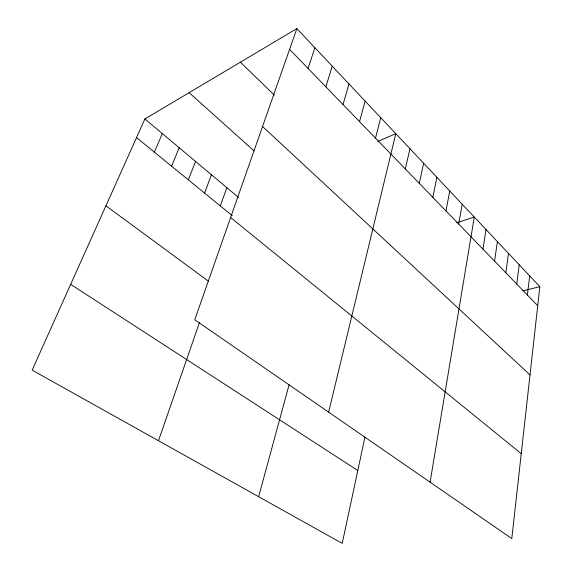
<?xml version="1.0" encoding="UTF-8"?>
<svg xmlns="http://www.w3.org/2000/svg" width="572" height="572" viewBox="0 0 572 572"><rect width="100%" height="100%" fill="white"/><g stroke="black" fill="none" stroke-linecap="round" stroke-linejoin="round"><path stroke-width="0.86" d="M539.839 286.686L511.797 538.574L194.773 319.748L296.875 28.6L539.839 286.686L522.794 290.876M527.391 295.038L529.679 275.89M516.759 284.055L519.226 264.786M505.82 272.751L508.479 253.367M494.558 261.118L497.411 241.62M482.961 249.135L486.028 229.522M430.094 482.182L474.295 217.06L456.721 222.765M458.687 224.052L462.205 204.218M445.981 210.925L449.749 190.984M432.868 197.376L436.894 177.334M364.936 437.144L342.22 543.4L32.161 370.148L144.895 118.969L296.875 28.6M419.326 183.39L423.637 163.249M405.348 168.947L409.945 148.706M328.635 412.147L395.803 133.684L377.842 141.448M375.497 138.102L380.738 117.682M258.637 496.696L289.132 384.627M359.545 121.621L365.143 101.115M343.007 104.54L348.991 83.955M325.861 86.83L332.253 66.173M308.072 68.447L314.893 47.733M158.48 440.733L199.442 322.601M220.292 205.899L226.877 187.695M204.547 193.057L211.454 174.76M188.324 179.83L195.567 161.44M171.6 166.187L179.193 147.719M154.347 152.109L162.312 133.569M70.671 284.356L357.8 470.506M105.927 205.791L208.422 281.181M230.623 217.539L521.249 453.682M136.544 137.595L232.253 215.658M144.895 118.969L238.452 197.397M189.125 92.671L253.982 150.851M262.548 126.498L530.015 374.91M240.419 62.176L274.324 95.109M289.596 49.364L537.723 305.713"/></g></svg>
